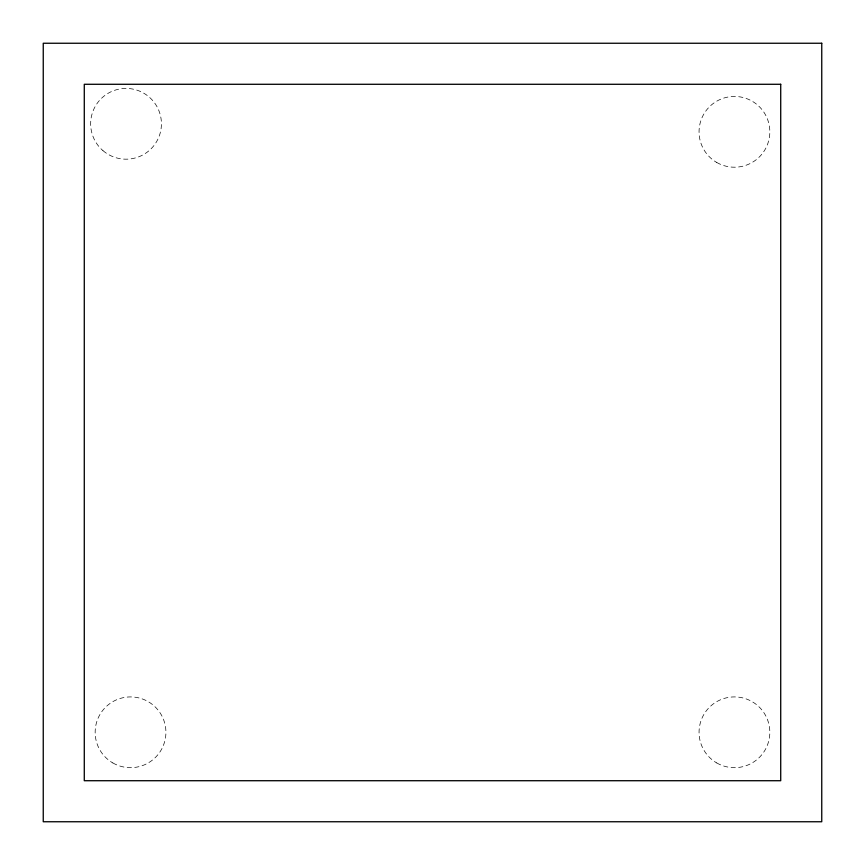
<?xml version="1.0" encoding="UTF-8"?>
<svg xmlns="http://www.w3.org/2000/svg" width="865" height="865" viewBox="0 0 865 865"><rect width="100%" height="100%" fill="white"/><g stroke="black" fill="none" stroke-linecap="round" stroke-linejoin="round"><path stroke-width="0.65" stroke-dasharray="4.33 3.24" d="M716.739 162.469A35.389 35.389 0 0 0 769.828 131.826A35.389 35.389 0 0 0 716.739 101.183A35.389 35.389 0 0 0 716.739 162.469M112.839 762.941A35.389 35.389 0 0 0 165.918 732.298A35.389 35.389 0 0 0 112.839 701.656A35.389 35.389 0 0 0 112.839 762.941M716.739 762.941A35.389 35.389 0 0 0 769.828 732.298A35.389 35.389 0 0 0 716.739 701.656A35.389 35.389 0 0 0 716.739 762.941M102.946 150.618A35.389 35.389 0 0 0 160.804 130.399A35.389 35.389 0 0 0 114.364 90.403A35.389 35.389 0 0 0 102.946 150.618"/><path stroke-width="1.3" d="M821.75 43.25L43.25 43.25L43.25 821.75L821.75 821.75L821.75 43.25M780.717 84.283L84.283 84.283L84.283 780.717L780.717 780.717L780.717 84.283"/></g></svg>
